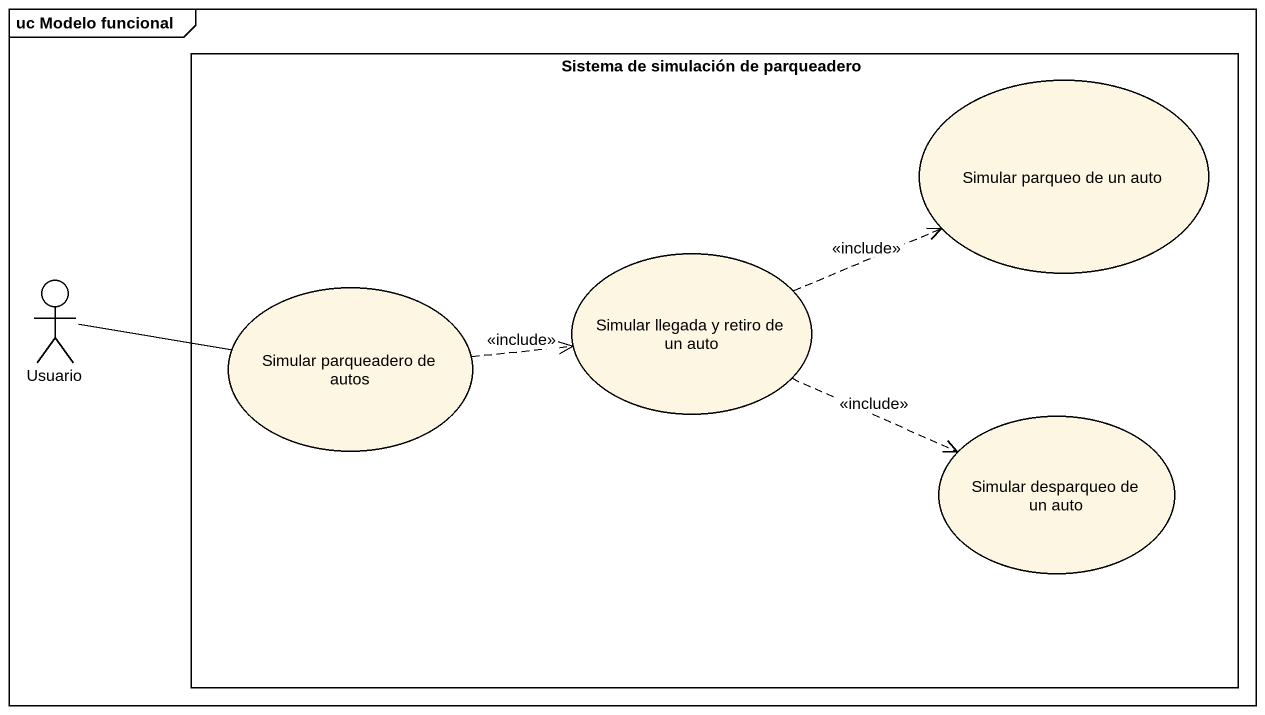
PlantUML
@startuml
mainframe uc Modelo funcional
rectangle "Sistema de simulación de parqueadero" as Sistema_de_simulación_de {
  usecase "Simular parqueo de un auto" as Simular_parqueo_de_un_auto
  usecase "Simular parqueadero de autos" as Simular_parqueadero_de_autos
  usecase "Simular llegada y retiro de un auto" as Simular_llegada_y_retiro_de
  usecase "Simular desparqueo de un auto" as Simular_desparqueo_de_un
}
actor Usuario
Usuario -right- Simular_parqueadero_de_autos
Simular_parqueadero_de_autos .right.> Simular_llegada_y_retiro_de : <<include>>
Simular_llegada_y_retiro_de .right.> Simular_parqueo_de_un_auto : <<include>>
Simular_llegada_y_retiro_de .right.> Simular_desparqueo_de_un : <<include>>
@enduml
